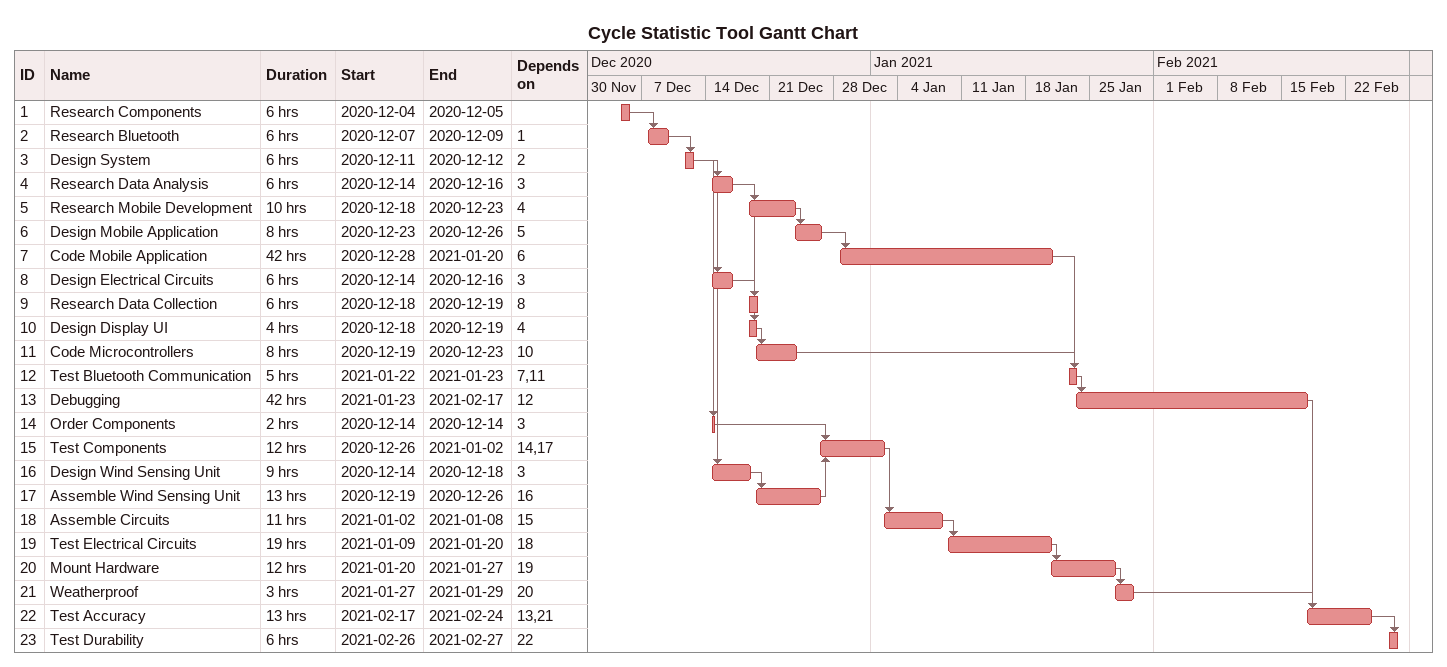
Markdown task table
Cycle Statistic Tool Gantt Chart

| ID | Task | Duration | Start | Finish | Predecessors |
|---|---|---|---|---|---|
| 1 | Research Components | 6h | 2020-12-04 | 2020-12-05 |  |
| 2 | Research Bluetooth | 6h | 2020-12-07 | 2020-12-09 | 1 |
| 3 | Design System | 6h | 2020-12-11 | 2020-12-12 | 2 |
| 4 | Research Data Analysis | 6h | 2020-12-14 | 2020-12-16 | 3 |
| 5 | Research Mobile Development | 10h | 2020-12-18 | 2020-12-23 | 4 |
| 6 | Design Mobile Application | 8h | 2020-12-23 | 2020-12-26 | 5 |
| 7 | Code Mobile Application | 42h | 2020-12-28 | 2021-01-20 | 6 |
| 8 | Design Electrical Circuits | 6h | 2020-12-14 | 2020-12-16 | 3 |
| 9 | Research Data Collection | 6h | 2020-12-18 | 2020-12-19 | 8 |
| 10 | Design Display UI | 4h | 2020-12-18 | 2020-12-19 | 4 |
| 11 | Code Microcontrollers | 8h | 2020-12-19 | 2020-12-23 | 10 |
| 12 | Test Bluetooth Communication | 5h | 2021-01-22 | 2021-01-23 | 7, 11 |
| 13 | Debugging | 42h | 2021-01-23 | 2021-02-17 | 12 |
| 14 | Order Components | 2h | 2020-12-14 | 2020-12-14 | 3 |
| 15 | Test Components | 12h | 2020-12-26 | 2021-01-02 | 14, 17 |
| 16 | Design Wind Sensing Unit | 9h | 2020-12-14 | 2020-12-18 | 3 |
| 17 | Assemble Wind Sensing Unit | 13h | 2020-12-19 | 2020-12-26 | 16 |
| 18 | Assemble Circuits | 11h | 2021-01-02 | 2021-01-08 | 15 |
| 19 | Test Electrical Circuits | 19h | 2021-01-09 | 2021-01-20 | 18 |
| 20 | Mount Hardware | 12h | 2021-01-20 | 2021-01-27 | 19 |
| 21 | Weatherproof | 3h | 2021-01-27 | 2021-01-29 | 20 |
| 22 | Test Accuracy | 13h | 2021-02-17 | 2021-02-24 | 13, 21 |
| 23 | Test Durability | 6h | 2021-02-26 | 2021-02-27 | 22 |
